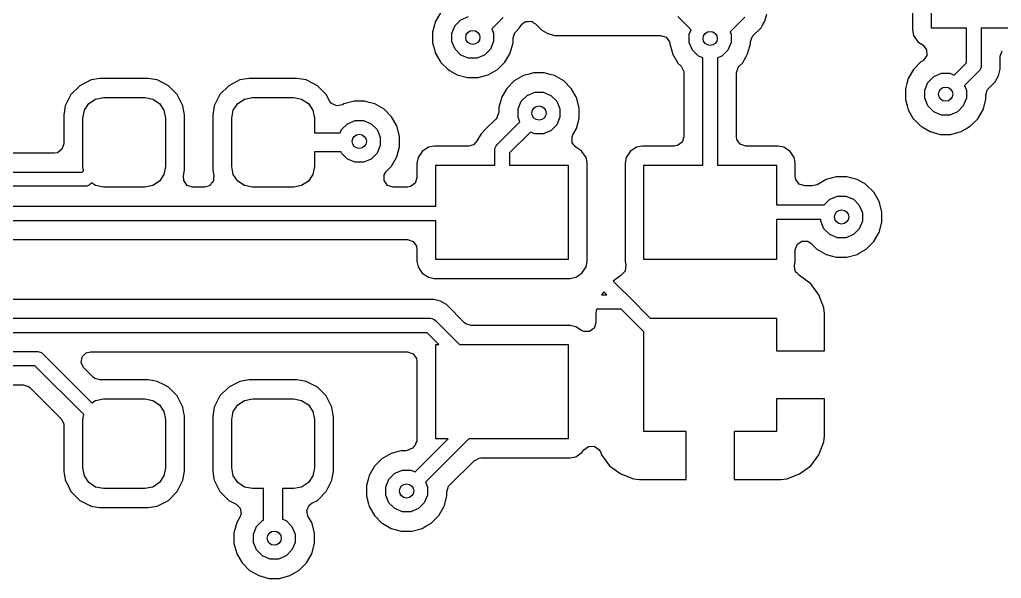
# Model space of a CAD drawing. Extents: x 2.09 to 4.51, y -4.8 to -2.93.
# Drawn here: x 2.5397 to 2.9484, y -4.438 to -4.2052 of the extents above; entities that cross this region are included whole.
import ezdxf

# ---------------------------------------------------------------- set-up
doc = ezdxf.new("R2010")
doc.units = 0
doc.header["$MEASUREMENT"] = 0
doc.layers.add('BLACK', color=7, linetype='CONTINUOUS')

msp = doc.modelspace()

# ---------------------------------------------------------------- linework, layer by layer
at = {"layer": 'BLACK', "linetype": 'CONTINUOUS'}
for p, q in [((2.9114, -4.17639), (2.9114, -4.20944)), ((2.91929, -4.20866), (2.91929, -4.17717)), ((2.71494, -4.20231), (2.71274, -4.20613)), ((2.72098, -4.20768), (2.72343, -4.20523)), ((2.72343, -4.20523), (2.72662, -4.20391)), ((2.74104, -4.20422), (2.73626, -4.209)), ((2.75036, -4.20605), (2.75062, -4.20588)), ((2.75062, -4.20588), (2.75154, -4.20593)), ((2.75154, -4.20593), (2.75245, -4.20583)), ((2.75245, -4.20583), (2.75274, -4.20598)), ((2.81926, -4.2094), (2.8137, -4.20384)), ((2.84166, -4.20408), (2.83545, -4.21029)), ((2.84897, -4.20747), (2.8499, -4.20586)), ((2.8499, -4.20586), (2.85071, -4.20285)), ((2.71243, -4.20729), (2.71159, -4.21039)), ((2.71274, -4.20613), (2.71243, -4.20729)), ((2.71966, -4.21087), (2.72098, -4.20768)), ((2.73626, -4.209), (2.73703, -4.21087)), ((2.74609, -4.21033), (2.74764, -4.20879)), ((2.74764, -4.20879), (2.74842, -4.20743)), ((2.74842, -4.20743), (2.7486, -4.2072)), ((2.7486, -4.2072), (2.74937, -4.2067)), ((2.74937, -4.2067), (2.75006, -4.20608)), ((2.75006, -4.20608), (2.75036, -4.20605)), ((2.75274, -4.20598), (2.75302, -4.206)), ((2.75302, -4.206), (2.75357, -4.20644)), ((2.75357, -4.20644), (2.7544, -4.20689)), ((2.7544, -4.20689), (2.75706, -4.20955)), ((2.75706, -4.20955), (2.75706, -4.20955)), ((2.75706, -4.20955), (2.75805, -4.21012)), ((2.81848, -4.21127), (2.81926, -4.2094)), ((2.84497, -4.21193), (2.84834, -4.20856)), ((2.84834, -4.20856), (2.84897, -4.20747)), ((2.9114, -4.20944), (2.9114, -4.20944)), ((2.9114, -4.20944), (2.91186, -4.21174)), ((2.93396, -4.20866), (2.91929, -4.20866)), ((2.93396, -4.22315), (2.93396, -4.20866)), ((2.95472, -4.20866), (2.94006, -4.20866)), ((2.94006, -4.20866), (2.94006, -4.22441)), ((2.71159, -4.21039), (2.71159, -4.2148)), ((2.71966, -4.21433), (2.71966, -4.21087)), ((2.73703, -4.21087), (2.73703, -4.21433)), ((2.7451, -4.21275), (2.74531, -4.21227)), ((2.74513, -4.21285), (2.7451, -4.21275)), ((2.7451, -4.21294), (2.74513, -4.21285)), ((2.7451, -4.2148), (2.7451, -4.21294)), ((2.74531, -4.21227), (2.74584, -4.21065)), ((2.74584, -4.21065), (2.74596, -4.2105)), ((2.74596, -4.2105), (2.74609, -4.21033)), ((2.75805, -4.21012), (2.75955, -4.21099)), ((2.75955, -4.21099), (2.76234, -4.21173)), ((2.76234, -4.21173), (2.76522, -4.21173)), ((2.76522, -4.21173), (2.80655, -4.21173)), ((2.80655, -4.21173), (2.80884, -4.21248)), ((2.80884, -4.21248), (2.81025, -4.21443)), ((2.81848, -4.21473), (2.81848, -4.21127)), ((2.83545, -4.21029), (2.83586, -4.21127)), ((2.83586, -4.21127), (2.83586, -4.21473)), ((2.84394, -4.21424), (2.84426, -4.21355)), ((2.84426, -4.21355), (2.84467, -4.2123)), ((2.84467, -4.2123), (2.84489, -4.21203)), ((2.84489, -4.21203), (2.84497, -4.21193)), ((2.91186, -4.21174), (2.91186, -4.21174)), ((2.91186, -4.21174), (2.9136, -4.21435)), ((2.71159, -4.2148), (2.71235, -4.21761)), ((2.71235, -4.21761), (2.71274, -4.21906)), ((2.72098, -4.21752), (2.71966, -4.21433)), ((2.72343, -4.21996), (2.72098, -4.21752)), ((2.73571, -4.21752), (2.73327, -4.21996)), ((2.73703, -4.21433), (2.73571, -4.21752)), ((2.74396, -4.21906), (2.7451, -4.2148)), ((2.81025, -4.21443), (2.81041, -4.21512)), ((2.81041, -4.21512), (2.81042, -4.2152)), ((2.81042, -4.2152), (2.81042, -4.2152)), ((2.81042, -4.2152), (2.81042, -4.2152)), ((2.81042, -4.2152), (2.8112, -4.21813)), ((2.8112, -4.21813), (2.81156, -4.21947)), ((2.81981, -4.21792), (2.81848, -4.21473)), ((2.82225, -4.22036), (2.81981, -4.21792)), ((2.83454, -4.21792), (2.83209, -4.22036)), ((2.83586, -4.21473), (2.83454, -4.21792)), ((2.84278, -4.21947), (2.84392, -4.2152)), ((2.84392, -4.21459), (2.84398, -4.21442)), ((2.84392, -4.2152), (2.84392, -4.21459)), ((2.84398, -4.21442), (2.84394, -4.21424)), ((2.9136, -4.21435), (2.9136, -4.21435)), ((2.9136, -4.21435), (2.9136, -4.21435)), ((2.9136, -4.21435), (2.91579, -4.21582)), ((2.91579, -4.21582), (2.91728, -4.21771)), ((2.91728, -4.21771), (2.91738, -4.22012)), ((2.94795, -4.22045), (2.9487, -4.21816)), ((2.71274, -4.21906), (2.7149, -4.22282)), ((2.72662, -4.22129), (2.72343, -4.21996)), ((2.73007, -4.22129), (2.72662, -4.22129)), ((2.73327, -4.21996), (2.73007, -4.22129)), ((2.74175, -4.22288), (2.74373, -4.21947)), ((2.74373, -4.21947), (2.74396, -4.21906)), ((2.74396, -4.21906), (2.74396, -4.21906)), ((2.74396, -4.21906), (2.74396, -4.21906)), ((2.81156, -4.21947), (2.8136, -4.223)), ((2.82412, -4.22114), (2.82225, -4.22036)), ((2.82412, -4.22795), (2.82412, -4.22114)), ((2.83209, -4.22036), (2.83022, -4.22114)), ((2.83022, -4.22114), (2.83022, -4.22795)), ((2.84058, -4.22329), (2.84219, -4.22049)), ((2.84219, -4.22049), (2.84278, -4.21947)), ((2.84278, -4.21947), (2.84278, -4.21947)), ((2.84278, -4.21947), (2.84278, -4.21947)), ((2.91604, -4.22212), (2.91557, -4.22243)), ((2.91738, -4.22012), (2.91604, -4.22212)), ((2.94795, -4.22297), (2.94795, -4.22045)), ((2.7149, -4.22282), (2.71494, -4.22288)), ((2.71494, -4.22288), (2.71806, -4.226)), ((2.71806, -4.226), (2.71867, -4.22635)), ((2.71867, -4.22635), (2.72188, -4.22821)), ((2.73674, -4.2271), (2.73863, -4.226)), ((2.73863, -4.226), (2.74175, -4.22288)), ((2.8136, -4.223), (2.81377, -4.22329)), ((2.81377, -4.22329), (2.81509, -4.2246)), ((2.81509, -4.2246), (2.81618, -4.22675)), ((2.83812, -4.22736), (2.83886, -4.22507)), ((2.83886, -4.22507), (2.83926, -4.2246)), ((2.83926, -4.2246), (2.84058, -4.22329)), ((2.91179, -4.22593), (2.90959, -4.22975)), ((2.91491, -4.22282), (2.91179, -4.22593)), ((2.91557, -4.22243), (2.91491, -4.22282)), ((2.9288, -4.22831), (2.93396, -4.22315)), ((2.93954, -4.2261), (2.93917, -4.22657)), ((2.94, -4.225), (2.93954, -4.2261)), ((2.94006, -4.22441), (2.94, -4.225)), ((2.94721, -4.22863), (2.94795, -4.22585)), ((2.94795, -4.22585), (2.94795, -4.22297)), ((2.5694, -4.23032), (2.56474, -4.23269)), ((2.57327, -4.2297), (2.5694, -4.23032)), ((2.5694, -4.23032), (2.5694, -4.23032)), ((2.59309, -4.2297), (2.57327, -4.2297)), ((2.57327, -4.2297), (2.57327, -4.2297)), ((2.59599, -4.23016), (2.59309, -4.2297)), ((2.59309, -4.2297), (2.59309, -4.2297)), ((2.59695, -4.23032), (2.59599, -4.23016)), ((2.59989, -4.23181), (2.59695, -4.23032)), ((2.59695, -4.23032), (2.59695, -4.23032)), ((2.63141, -4.23032), (2.62675, -4.23269)), ((2.63527, -4.2297), (2.63141, -4.23032)), ((2.63141, -4.23032), (2.63141, -4.23032)), ((2.6551, -4.2297), (2.63527, -4.2297)), ((2.63527, -4.2297), (2.63527, -4.2297)), ((2.65799, -4.23016), (2.6551, -4.2297)), ((2.6551, -4.2297), (2.6551, -4.2297)), ((2.65896, -4.23032), (2.65799, -4.23016)), ((2.66189, -4.23181), (2.65896, -4.23032)), ((2.65896, -4.23032), (2.65896, -4.23032)), ((2.72188, -4.22821), (2.72188, -4.22821)), ((2.72188, -4.22821), (2.72188, -4.22821)), ((2.72188, -4.22821), (2.72188, -4.22821)), ((2.72188, -4.22821), (2.72614, -4.22935)), ((2.72614, -4.22935), (2.72614, -4.22935)), ((2.72614, -4.22935), (2.73055, -4.22935)), ((2.73055, -4.22935), (2.73481, -4.22821)), ((2.73055, -4.22935), (2.73055, -4.22935)), ((2.73481, -4.22821), (2.73674, -4.2271)), ((2.73481, -4.22821), (2.73481, -4.22821)), ((2.73481, -4.22821), (2.73481, -4.22821)), ((2.74944, -4.22848), (2.74562, -4.23069)), ((2.75129, -4.22799), (2.74944, -4.22848)), ((2.7537, -4.22734), (2.75129, -4.22799)), ((2.75811, -4.22734), (2.7537, -4.22734)), ((2.76053, -4.22799), (2.75811, -4.22734)), ((2.76237, -4.22848), (2.76053, -4.22799)), ((2.76619, -4.23069), (2.76237, -4.22848)), ((2.76237, -4.22848), (2.76237, -4.22848)), ((2.81618, -4.22675), (2.81623, -4.22736)), ((2.81623, -4.22736), (2.81623, -4.25396)), ((2.82412, -4.26575), (2.82412, -4.22795)), ((2.83022, -4.22795), (2.83022, -4.26575)), ((2.83812, -4.23402), (2.83812, -4.22736)), ((2.90959, -4.22975), (2.90904, -4.23179)), ((2.91783, -4.2313), (2.92028, -4.22886)), ((2.92028, -4.22886), (2.92347, -4.22753)), ((2.92347, -4.22753), (2.92692, -4.22753)), ((2.92692, -4.22753), (2.9288, -4.22831)), ((2.93917, -4.22657), (2.93311, -4.23262)), ((2.94577, -4.23113), (2.94721, -4.22863)), ((2.56474, -4.23269), (2.56104, -4.23639)), ((2.60161, -4.23269), (2.59989, -4.23181)), ((2.60531, -4.23639), (2.60161, -4.23269)), ((2.62675, -4.23269), (2.62305, -4.23639)), ((2.66362, -4.23269), (2.66189, -4.23181)), ((2.66732, -4.23639), (2.66362, -4.23269)), ((2.7425, -4.23381), (2.7403, -4.23763)), ((2.74562, -4.23069), (2.7425, -4.23381)), ((2.76931, -4.23381), (2.76619, -4.23069)), ((2.76619, -4.23069), (2.76619, -4.23069)), ((2.77152, -4.23763), (2.76931, -4.23381)), ((2.76931, -4.23381), (2.76931, -4.23381)), ((2.83812, -4.25396), (2.83812, -4.23402)), ((2.90904, -4.23179), (2.90844, -4.23402)), ((2.90844, -4.23402), (2.90844, -4.23843)), ((2.91651, -4.23449), (2.91783, -4.2313)), ((2.91651, -4.23795), (2.91651, -4.23449)), ((2.93311, -4.23262), (2.93388, -4.23449)), ((2.93388, -4.23449), (2.93388, -4.23795)), ((2.94195, -4.23656), (2.94269, -4.23427)), ((2.94269, -4.23427), (2.94309, -4.23381)), ((2.94309, -4.23381), (2.94577, -4.23113)), ((2.56104, -4.23639), (2.55867, -4.24105)), ((2.56847, -4.24012), (2.57127, -4.23825)), ((2.57127, -4.23825), (2.57456, -4.2376)), ((2.57456, -4.2376), (2.59179, -4.2376)), ((2.59179, -4.2376), (2.59508, -4.23825)), ((2.59508, -4.23825), (2.59788, -4.24012)), ((2.60768, -4.24105), (2.60531, -4.23639)), ((2.62305, -4.23639), (2.62068, -4.24105)), ((2.63048, -4.24012), (2.63328, -4.23825)), ((2.63328, -4.23825), (2.63657, -4.2376)), ((2.63657, -4.2376), (2.6538, -4.2376)), ((2.6538, -4.2376), (2.65709, -4.23825)), ((2.65709, -4.23825), (2.65989, -4.24012)), ((2.66865, -4.23901), (2.66732, -4.23639)), ((2.7403, -4.23763), (2.73982, -4.2394)), ((2.74854, -4.23917), (2.75098, -4.23673)), ((2.75098, -4.23673), (2.75418, -4.23541)), ((2.75418, -4.23541), (2.75763, -4.23541)), ((2.75763, -4.23541), (2.76083, -4.23673)), ((2.76083, -4.23673), (2.76327, -4.23917)), ((2.77266, -4.24189), (2.77152, -4.23763)), ((2.77152, -4.23763), (2.77152, -4.23763)), ((2.77152, -4.23763), (2.77152, -4.23763)), ((2.90844, -4.23843), (2.90915, -4.24105)), ((2.91783, -4.24114), (2.91651, -4.23795)), ((2.93388, -4.23795), (2.93256, -4.24114)), ((2.94081, -4.24269), (2.94195, -4.23843)), ((2.94195, -4.23843), (2.94195, -4.23656)), ((2.55867, -4.24105), (2.55806, -4.24491)), ((2.55867, -4.24105), (2.55867, -4.24105)), ((2.56661, -4.24291), (2.56847, -4.24012)), ((2.59788, -4.24012), (2.59975, -4.24291)), ((2.60804, -4.24327), (2.60768, -4.24105)), ((2.62068, -4.24105), (2.62007, -4.24491)), ((2.62068, -4.24105), (2.62068, -4.24105)), ((2.62862, -4.24291), (2.63048, -4.24012)), ((2.65989, -4.24012), (2.66175, -4.24291)), ((2.66952, -4.24014), (2.66865, -4.23901)), ((2.67172, -4.24112), (2.66952, -4.24014)), ((2.67408, -4.24062), (2.67172, -4.24112)), ((2.67464, -4.2403), (2.67408, -4.24062)), ((2.6789, -4.23915), (2.67464, -4.2403)), ((2.67464, -4.2403), (2.67464, -4.2403)), ((2.67464, -4.2403), (2.67464, -4.2403)), ((2.68331, -4.23915), (2.6789, -4.23915)), ((2.68525, -4.23967), (2.68331, -4.23915)), ((2.68757, -4.2403), (2.68525, -4.23967)), ((2.69139, -4.2425), (2.68757, -4.2403)), ((2.68757, -4.2403), (2.68757, -4.2403)), ((2.69451, -4.24562), (2.69139, -4.2425)), ((2.69139, -4.2425), (2.69139, -4.2425)), ((2.73921, -4.24168), (2.73915, -4.24189)), ((2.73915, -4.24189), (2.73915, -4.24375)), ((2.73982, -4.2394), (2.73921, -4.24168)), ((2.74722, -4.24237), (2.74854, -4.23917)), ((2.74722, -4.24582), (2.74722, -4.24237)), ((2.76327, -4.23917), (2.76459, -4.24237)), ((2.76459, -4.24237), (2.76459, -4.24582)), ((2.77266, -4.2463), (2.77266, -4.24189)), ((2.90915, -4.24105), (2.90959, -4.24269)), ((2.90959, -4.24269), (2.91175, -4.24644)), ((2.92028, -4.24359), (2.91783, -4.24114)), ((2.93256, -4.24114), (2.93012, -4.24359)), ((2.94015, -4.24382), (2.94081, -4.24269)), ((2.94081, -4.24269), (2.94081, -4.24269)), ((2.94081, -4.24269), (2.94081, -4.24269)), ((2.55806, -4.24491), (2.55806, -4.25691)), ((2.56595, -4.24621), (2.56661, -4.24291)), ((2.56595, -4.26639), (2.56595, -4.24621)), ((2.59975, -4.24291), (2.6004, -4.24621)), ((2.6004, -4.24621), (2.6004, -4.26639)), ((2.60829, -4.24491), (2.60804, -4.24327)), ((2.60829, -4.26769), (2.60829, -4.24491)), ((2.62007, -4.24491), (2.62007, -4.26769)), ((2.62796, -4.24621), (2.62862, -4.24291)), ((2.62796, -4.26639), (2.62796, -4.24621)), ((2.66175, -4.24291), (2.66241, -4.24621)), ((2.66241, -4.24621), (2.66241, -4.25236)), ((2.69671, -4.24944), (2.69451, -4.24562)), ((2.69451, -4.24562), (2.69451, -4.24562)), ((2.73801, -4.24651), (2.73384, -4.25068)), ((2.73841, -4.24604), (2.73801, -4.24651)), ((2.73915, -4.24375), (2.73841, -4.24604)), ((2.74799, -4.24769), (2.74722, -4.24582)), ((2.76459, -4.24582), (2.76327, -4.24902)), ((2.77152, -4.25056), (2.77266, -4.2463)), ((2.91175, -4.24644), (2.91179, -4.24651)), ((2.91179, -4.24651), (2.91491, -4.24963)), ((2.92347, -4.24491), (2.92028, -4.24359)), ((2.92692, -4.24491), (2.92347, -4.24491)), ((2.93012, -4.24359), (2.92692, -4.24491)), ((2.93548, -4.24963), (2.9386, -4.24651)), ((2.9386, -4.24651), (2.94015, -4.24382)), ((2.67374, -4.25098), (2.67618, -4.24854)), ((2.67618, -4.24854), (2.67937, -4.24722)), ((2.67937, -4.24722), (2.68283, -4.24722)), ((2.68283, -4.24722), (2.68602, -4.24854)), ((2.68602, -4.24854), (2.68847, -4.25098)), ((2.69785, -4.2537), (2.69671, -4.24944)), ((2.69671, -4.24944), (2.69671, -4.24944)), ((2.69671, -4.24944), (2.69671, -4.24944)), ((2.73384, -4.25068), (2.7318, -4.25272)), ((2.73384, -4.25068), (2.73384, -4.25068)), ((2.7384, -4.25728), (2.74799, -4.24769)), ((2.76327, -4.24902), (2.76083, -4.25146)), ((2.77002, -4.25315), (2.77152, -4.25056)), ((2.91491, -4.24963), (2.91539, -4.2499)), ((2.91539, -4.2499), (2.91873, -4.25183)), ((2.93166, -4.25183), (2.93365, -4.25068)), ((2.93365, -4.25068), (2.93548, -4.24963)), ((2.66241, -4.25236), (2.67317, -4.25236)), ((2.67317, -4.25236), (2.67374, -4.25098)), ((2.68847, -4.25098), (2.68979, -4.25418)), ((2.68979, -4.25418), (2.68979, -4.25763)), ((2.69785, -4.25811), (2.69785, -4.2537)), ((2.7318, -4.25272), (2.73036, -4.25522)), ((2.7318, -4.25272), (2.7318, -4.25272)), ((2.75231, -4.25201), (2.74361, -4.26071)), ((2.75418, -4.25278), (2.75231, -4.25201)), ((2.75763, -4.25278), (2.75418, -4.25278)), ((2.76083, -4.25146), (2.75763, -4.25278)), ((2.76965, -4.25404), (2.77002, -4.25315)), ((2.76974, -4.25644), (2.76965, -4.25404)), ((2.81623, -4.25396), (2.81548, -4.25625)), ((2.83831, -4.25516), (2.83812, -4.25396)), ((2.91873, -4.25183), (2.91873, -4.25183)), ((2.91873, -4.25183), (2.91873, -4.25183)), ((2.91873, -4.25183), (2.91873, -4.25183)), ((2.91873, -4.25183), (2.92299, -4.25297)), ((2.92299, -4.25297), (2.92299, -4.25297)), ((2.92299, -4.25297), (2.9274, -4.25297)), ((2.9274, -4.25297), (2.93166, -4.25183)), ((2.9274, -4.25297), (2.9274, -4.25297)), ((2.93166, -4.25183), (2.93166, -4.25183)), ((2.93166, -4.25183), (2.93166, -4.25183)), ((2.55806, -4.25691), (2.55731, -4.2592)), ((2.68979, -4.25763), (2.68847, -4.26083)), ((2.69671, -4.26237), (2.69785, -4.25811)), ((2.70992, -4.25831), (2.70731, -4.26006)), ((2.71222, -4.25785), (2.70992, -4.25831)), ((2.70992, -4.25831), (2.70992, -4.25831)), ((2.72666, -4.25785), (2.71222, -4.25785)), ((2.71222, -4.25785), (2.71222, -4.25785)), ((2.71222, -4.25785), (2.71222, -4.25785)), ((2.7287, -4.25728), (2.72666, -4.25785)), ((2.73026, -4.25545), (2.7287, -4.25728)), ((2.73036, -4.25522), (2.73026, -4.25545)), ((2.73751, -4.25944), (2.73757, -4.25885)), ((2.73757, -4.25885), (2.73802, -4.25775)), ((2.73802, -4.25775), (2.7384, -4.25728)), ((2.77123, -4.25834), (2.76974, -4.25644)), ((2.77369, -4.25998), (2.77123, -4.25834)), ((2.79653, -4.25831), (2.79392, -4.26006)), ((2.79884, -4.25785), (2.79653, -4.25831)), ((2.79653, -4.25831), (2.79653, -4.25831)), ((2.81233, -4.25785), (2.79884, -4.25785)), ((2.79884, -4.25785), (2.79884, -4.25785)), ((2.79884, -4.25785), (2.79884, -4.25785)), ((2.81353, -4.25766), (2.81233, -4.25785)), ((2.81548, -4.25625), (2.81353, -4.25766)), ((2.83972, -4.25711), (2.83831, -4.25516)), ((2.84202, -4.25785), (2.83972, -4.25711)), ((2.85551, -4.25785), (2.84202, -4.25785)), ((2.85781, -4.25831), (2.85551, -4.25785)), ((2.85551, -4.25785), (2.85551, -4.25785)), ((2.85551, -4.25785), (2.85551, -4.25785)), ((2.86042, -4.26006), (2.85781, -4.25831)), ((2.85781, -4.25831), (2.85781, -4.25831)), ((2.85781, -4.25831), (2.85781, -4.25831)), ((2.85781, -4.25831), (2.85781, -4.25831)), ((2.55416, -4.26081), (2.46674, -4.26081)), ((2.55537, -4.26062), (2.55416, -4.26081)), ((2.55731, -4.2592), (2.55537, -4.26062)), ((2.67349, -4.26024), (2.66241, -4.26024)), ((2.66241, -4.26024), (2.66241, -4.26639)), ((2.67374, -4.26083), (2.67349, -4.26024)), ((2.67618, -4.26327), (2.67374, -4.26083)), ((2.68847, -4.26083), (2.68602, -4.26327)), ((2.69451, -4.26619), (2.69654, -4.26267)), ((2.69654, -4.26267), (2.69671, -4.26237)), ((2.69671, -4.26237), (2.69671, -4.26237)), ((2.69671, -4.26237), (2.69671, -4.26237)), ((2.70556, -4.26267), (2.70511, -4.26497)), ((2.70731, -4.26006), (2.70556, -4.26267)), ((2.70556, -4.26267), (2.70556, -4.26267)), ((2.70731, -4.26006), (2.70731, -4.26006)), ((2.73751, -4.26575), (2.73751, -4.25944)), ((2.74361, -4.26071), (2.74361, -4.26575)), ((2.77381, -4.26006), (2.77369, -4.25998)), ((2.77555, -4.26267), (2.77381, -4.26006)), ((2.7758, -4.26392), (2.77555, -4.26267)), ((2.79218, -4.26267), (2.79172, -4.26497)), ((2.79392, -4.26006), (2.79218, -4.26267)), ((2.79218, -4.26267), (2.79218, -4.26267)), ((2.79392, -4.26006), (2.79392, -4.26006)), ((2.86217, -4.26267), (2.86042, -4.26006)), ((2.86042, -4.26006), (2.86042, -4.26006)), ((2.86242, -4.26392), (2.86217, -4.26267)), ((2.56629, -4.26811), (2.56595, -4.26639)), ((2.6004, -4.26639), (2.59975, -4.26968)), ((2.62862, -4.26968), (2.62796, -4.26639)), ((2.66241, -4.26639), (2.66175, -4.26968)), ((2.67937, -4.26459), (2.67618, -4.26327)), ((2.68283, -4.26459), (2.67937, -4.26459)), ((2.68602, -4.26327), (2.68283, -4.26459)), ((2.69239, -4.26831), (2.69451, -4.26619)), ((2.70511, -4.26497), (2.70511, -4.26497)), ((2.70511, -4.26497), (2.70511, -4.27106)), ((2.713, -4.28286), (2.713, -4.26575)), ((2.713, -4.26575), (2.73751, -4.26575)), ((2.74361, -4.26575), (2.76812, -4.26575)), ((2.76812, -4.26575), (2.76812, -4.30512)), ((2.77599, -4.26485), (2.7758, -4.26392)), ((2.77601, -4.26497), (2.77599, -4.26485)), ((2.77601, -4.3059), (2.77601, -4.26497)), ((2.79172, -4.26497), (2.79172, -4.26497)), ((2.79172, -4.26497), (2.79172, -4.26497)), ((2.79172, -4.26497), (2.79172, -4.3059)), ((2.79961, -4.30512), (2.79961, -4.26575)), ((2.79961, -4.26575), (2.82412, -4.26575)), ((2.83022, -4.26575), (2.85473, -4.26575)), ((2.85473, -4.26575), (2.85473, -4.28238)), ((2.86263, -4.26497), (2.86242, -4.26392)), ((2.86263, -4.27059), (2.86263, -4.26497)), ((2.86263, -4.26497), (2.86263, -4.26497)), ((2.46185, -4.2687), (2.56571, -4.2687)), ((2.56571, -4.2687), (2.56629, -4.26811)), ((2.59975, -4.26968), (2.59788, -4.27248)), ((2.60786, -4.27045), (2.60829, -4.26769)), ((2.608, -4.27227), (2.60786, -4.27045)), ((2.62007, -4.26769), (2.6205, -4.27045)), ((2.6205, -4.27045), (2.62036, -4.27136)), ((2.63048, -4.27248), (2.62862, -4.26968)), ((2.66175, -4.26968), (2.65989, -4.27248)), ((2.69144, -4.26986), (2.69239, -4.26831)), ((2.69144, -4.27227), (2.69144, -4.26986)), ((2.70511, -4.27106), (2.70436, -4.27335)), ((2.86282, -4.2718), (2.86263, -4.27059)), ((2.87762, -4.2712), (2.87542, -4.27179)), ((2.87968, -4.27065), (2.87762, -4.2712)), ((2.8841, -4.27065), (2.87968, -4.27065)), ((2.88616, -4.2712), (2.8841, -4.27065)), ((2.88836, -4.27179), (2.88616, -4.2712)), ((2.56693, -4.27461), (2.46063, -4.27461)), ((2.56751, -4.27455), (2.56693, -4.27461)), ((2.56857, -4.27411), (2.56751, -4.27455)), ((2.56902, -4.27374), (2.56857, -4.27411)), ((2.56956, -4.2732), (2.56902, -4.27374)), ((2.57127, -4.27434), (2.56956, -4.2732)), ((2.57456, -4.275), (2.57127, -4.27434)), ((2.59179, -4.275), (2.57456, -4.275)), ((2.59508, -4.27434), (2.59179, -4.275)), ((2.59788, -4.27248), (2.59508, -4.27434)), ((2.60941, -4.27422), (2.608, -4.27227)), ((2.61171, -4.27496), (2.60941, -4.27422)), ((2.61665, -4.27496), (2.61171, -4.27496)), ((2.61842, -4.27454), (2.61665, -4.27496)), ((2.61865, -4.27431), (2.61842, -4.27454)), ((2.61895, -4.27422), (2.61865, -4.27431)), ((2.61948, -4.27348), (2.61895, -4.27422)), ((2.62013, -4.27283), (2.61948, -4.27348)), ((2.62018, -4.27252), (2.62013, -4.27283)), ((2.62036, -4.27227), (2.62018, -4.27252)), ((2.62036, -4.27136), (2.62036, -4.27227)), ((2.63328, -4.27434), (2.63048, -4.27248)), ((2.63657, -4.275), (2.63328, -4.27434)), ((2.6538, -4.275), (2.63657, -4.275)), ((2.65709, -4.27434), (2.6538, -4.275)), ((2.65989, -4.27248), (2.65709, -4.27434)), ((2.69286, -4.27422), (2.69144, -4.27227)), ((2.69515, -4.27496), (2.69286, -4.27422)), ((2.70121, -4.27496), (2.69515, -4.27496)), ((2.70241, -4.27477), (2.70121, -4.27496)), ((2.70436, -4.27335), (2.70241, -4.27477)), ((2.86423, -4.27374), (2.86282, -4.2718)), ((2.86652, -4.27449), (2.86423, -4.27374)), ((2.86971, -4.27449), (2.86652, -4.27449)), ((2.87166, -4.27397), (2.86971, -4.27449)), ((2.87542, -4.27179), (2.87166, -4.27397)), ((2.89206, -4.27393), (2.88836, -4.27179)), ((2.88836, -4.27179), (2.88836, -4.27179)), ((2.89218, -4.274), (2.89206, -4.27393)), ((2.89529, -4.27712), (2.89218, -4.274)), ((2.87697, -4.28004), (2.88016, -4.27871)), ((2.88016, -4.27871), (2.88362, -4.27871)), ((2.88362, -4.27871), (2.88681, -4.28004)), ((2.8975, -4.28094), (2.89529, -4.27712)), ((2.89529, -4.27712), (2.89529, -4.27712)), ((2.45646, -4.28286), (2.713, -4.28286)), ((2.85473, -4.28238), (2.87462, -4.28238)), ((2.87462, -4.28238), (2.87697, -4.28004)), ((2.88681, -4.28004), (2.88926, -4.28248)), ((2.88926, -4.28248), (2.89058, -4.28567)), ((2.89864, -4.2852), (2.8975, -4.28094)), ((2.8975, -4.28094), (2.8975, -4.28094)), ((2.8975, -4.28094), (2.8975, -4.28094)), ((2.89058, -4.28567), (2.89058, -4.28913)), ((2.89864, -4.28961), (2.89864, -4.2852)), ((2.713, -4.28896), (2.4552, -4.28896)), ((2.713, -4.30512), (2.713, -4.28896)), ((2.8732, -4.28848), (2.85473, -4.28848)), ((2.85473, -4.28848), (2.85473, -4.30512)), ((2.8732, -4.28913), (2.8732, -4.28848)), ((2.87452, -4.29232), (2.8732, -4.28913)), ((2.89058, -4.28913), (2.88926, -4.29232)), ((2.8975, -4.29387), (2.89864, -4.28961)), ((2.87697, -4.29477), (2.87452, -4.29232)), ((2.88016, -4.29609), (2.87697, -4.29477)), ((2.88681, -4.29477), (2.88362, -4.29609)), ((2.88926, -4.29232), (2.88681, -4.29477)), ((2.89529, -4.29769), (2.89684, -4.295)), ((2.89684, -4.295), (2.8975, -4.29387)), ((2.8975, -4.29387), (2.8975, -4.29387)), ((2.8975, -4.29387), (2.8975, -4.29387)), ((2.46347, -4.29685), (2.70121, -4.29685)), ((2.70121, -4.29685), (2.7035, -4.2976)), ((2.7035, -4.2976), (2.70491, -4.29954)), ((2.70491, -4.29954), (2.70511, -4.30075)), ((2.86303, -4.29999), (2.86337, -4.29895)), ((2.86337, -4.29895), (2.86346, -4.29888)), ((2.86346, -4.29888), (2.8635, -4.29877)), ((2.8635, -4.29877), (2.86443, -4.29818)), ((2.86443, -4.29818), (2.86532, -4.29753)), ((2.86532, -4.29753), (2.86543, -4.29753)), ((2.86543, -4.29753), (2.86553, -4.29747)), ((2.86553, -4.29747), (2.86663, -4.29753)), ((2.86663, -4.29753), (2.86773, -4.29753)), ((2.86773, -4.29753), (2.86784, -4.2976)), ((2.86784, -4.2976), (2.86793, -4.2976)), ((2.86793, -4.2976), (2.8682, -4.29782)), ((2.8682, -4.29782), (2.86928, -4.29848)), ((2.86928, -4.29848), (2.8716, -4.30081)), ((2.88362, -4.29609), (2.88016, -4.29609)), ((2.89218, -4.30081), (2.89529, -4.29769)), ((2.70511, -4.30075), (2.70511, -4.3059)), ((2.86263, -4.30102), (2.86303, -4.29999)), ((2.86263, -4.30113), (2.86263, -4.30102)), ((2.86263, -4.3059), (2.86263, -4.30113)), ((2.8716, -4.30081), (2.87256, -4.30136)), ((2.87256, -4.30136), (2.87542, -4.30301)), ((2.87542, -4.30301), (2.87542, -4.30301)), ((2.87542, -4.30301), (2.87542, -4.30301)), ((2.87542, -4.30301), (2.87542, -4.30301)), ((2.87542, -4.30301), (2.87968, -4.30415)), ((2.8841, -4.30415), (2.88836, -4.30301)), ((2.88836, -4.30301), (2.88966, -4.30226)), ((2.88836, -4.30301), (2.88836, -4.30301)), ((2.88836, -4.30301), (2.88836, -4.30301)), ((2.88966, -4.30226), (2.89218, -4.30081)), ((2.70511, -4.3059), (2.70511, -4.3059)), ((2.70511, -4.3059), (2.70556, -4.3082)), ((2.76812, -4.30512), (2.713, -4.30512)), ((2.77555, -4.3082), (2.77601, -4.3059)), ((2.79172, -4.3059), (2.79201, -4.30737)), ((2.79204, -4.30753), (2.79176, -4.30992)), ((2.79201, -4.30737), (2.79204, -4.30753)), ((2.85473, -4.30512), (2.79961, -4.30512)), ((2.86223, -4.30807), (2.86225, -4.30779)), ((2.8626, -4.30996), (2.86223, -4.30807)), ((2.86225, -4.30779), (2.86263, -4.3059)), ((2.87968, -4.30415), (2.87968, -4.30415)), ((2.87968, -4.30415), (2.8841, -4.30415)), ((2.8841, -4.30415), (2.8841, -4.30415)), ((2.70556, -4.3082), (2.70556, -4.3082)), ((2.70556, -4.3082), (2.70703, -4.31039)), ((2.70703, -4.31039), (2.70731, -4.31081)), ((2.70731, -4.31081), (2.70992, -4.31255)), ((2.7712, -4.31255), (2.77381, -4.31081)), ((2.77381, -4.31081), (2.77555, -4.3082)), ((2.78993, -4.31179), (2.78681, -4.31413)), ((2.79009, -4.31171), (2.78993, -4.31179)), ((2.79013, -4.31169), (2.79009, -4.31171)), ((2.79176, -4.30992), (2.79013, -4.31169)), ((2.8628, -4.31017), (2.8626, -4.30996)), ((2.86285, -4.31039), (2.8628, -4.31017)), ((2.86359, -4.311), (2.86285, -4.31039)), ((2.86426, -4.31171), (2.86359, -4.311)), ((2.86442, -4.31179), (2.86426, -4.31171)), ((2.86902, -4.31524), (2.86442, -4.31179)), ((2.70992, -4.31255), (2.71167, -4.3129)), ((2.71167, -4.3129), (2.71222, -4.31301)), ((2.71222, -4.31301), (2.71222, -4.31301)), ((2.71222, -4.31301), (2.71222, -4.31301)), ((2.71222, -4.31301), (2.71222, -4.31301)), ((2.71222, -4.31301), (2.76889, -4.31301)), ((2.76889, -4.31301), (2.7712, -4.31255)), ((2.76889, -4.31301), (2.76889, -4.31301)), ((2.78681, -4.31413), (2.78949, -4.31681)), ((2.87247, -4.31984), (2.86902, -4.31524)), ((2.86902, -4.31524), (2.86902, -4.31524)), ((2.78188, -4.31984), (2.78187, -4.31988)), ((2.78187, -4.31988), (2.78421, -4.31988)), ((2.78286, -4.31853), (2.78188, -4.31984)), ((2.78421, -4.31988), (2.78286, -4.31853)), ((2.78949, -4.31681), (2.79343, -4.32075)), ((2.87448, -4.32523), (2.87247, -4.31984)), ((2.71207, -4.32173), (2.48056, -4.32173)), ((2.71485, -4.32248), (2.71207, -4.32173)), ((2.71207, -4.32173), (2.71207, -4.32173)), ((2.71735, -4.32392), (2.71485, -4.32248)), ((2.71485, -4.32248), (2.71485, -4.32248)), ((2.71485, -4.32248), (2.71485, -4.32248)), ((2.72495, -4.33152), (2.71735, -4.32392)), ((2.71735, -4.32392), (2.71735, -4.32392)), ((2.79343, -4.32075), (2.80221, -4.32953)), ((2.77981, -4.32579), (2.77961, -4.32761)), ((2.77961, -4.32761), (2.77961, -4.33145)), ((2.79012, -4.32579), (2.77981, -4.32579)), ((2.79961, -4.33529), (2.79012, -4.32579)), ((2.87473, -4.32761), (2.87448, -4.32523)), ((2.87448, -4.32523), (2.87448, -4.32523)), ((2.87473, -4.34315), (2.87473, -4.32761)), ((2.47523, -4.32963), (2.71063, -4.32963)), ((2.71063, -4.32963), (2.71123, -4.32968)), ((2.71123, -4.32968), (2.71233, -4.33014)), ((2.71233, -4.33014), (2.71279, -4.33052)), ((2.71279, -4.33052), (2.72282, -4.34055)), ((2.72541, -4.33191), (2.72495, -4.33152)), ((2.7277, -4.33266), (2.72541, -4.33191)), ((2.77961, -4.33145), (2.77887, -4.33374)), ((2.80221, -4.32953), (2.85473, -4.32953)), ((2.85473, -4.32953), (2.85473, -4.34315)), ((2.70937, -4.33573), (2.42264, -4.33573)), ((2.71419, -4.34055), (2.70937, -4.33573)), ((2.76889, -4.33266), (2.7277, -4.33266)), ((2.7689, -4.33266), (2.76889, -4.33266)), ((2.76889, -4.33266), (2.76889, -4.33266)), ((2.7712, -4.33312), (2.7689, -4.33266)), ((2.77355, -4.33469), (2.7712, -4.33312)), ((2.7712, -4.33312), (2.7712, -4.33312)), ((2.7712, -4.33312), (2.7712, -4.33312)), ((2.7712, -4.33312), (2.7712, -4.33312)), ((2.77451, -4.33515), (2.77355, -4.33469)), ((2.77692, -4.33515), (2.77451, -4.33515)), ((2.77887, -4.33374), (2.77692, -4.33515)), ((2.79961, -4.37677), (2.79961, -4.33529)), ((2.713, -4.37992), (2.713, -4.34055)), ((2.713, -4.34055), (2.71419, -4.34055)), ((2.72282, -4.34055), (2.76812, -4.34055)), ((2.76812, -4.34055), (2.76812, -4.37992)), ((2.45276, -4.3435), (2.54724, -4.3435)), ((2.54724, -4.3435), (2.54782, -4.34356)), ((2.54782, -4.34356), (2.54821, -4.34372)), ((2.54821, -4.34372), (2.54888, -4.344)), ((2.54888, -4.344), (2.54933, -4.34437)), ((2.54933, -4.34437), (2.56979, -4.36483)), ((2.56569, -4.34575), (2.56739, -4.34405)), ((2.56739, -4.34405), (2.56916, -4.34362)), ((2.56916, -4.34362), (2.70121, -4.34362)), ((2.70121, -4.34362), (2.7035, -4.34437)), ((2.7035, -4.34437), (2.70491, -4.34632)), ((2.85473, -4.34315), (2.87473, -4.34315)), ((2.87473, -4.34315), (2.87473, -4.34315)), ((2.56531, -4.34813), (2.56569, -4.34575)), ((2.5664, -4.35028), (2.56531, -4.34813)), ((2.70491, -4.34632), (2.70511, -4.34752)), ((2.70511, -4.34752), (2.70511, -4.38016)), ((2.54602, -4.34941), (2.45398, -4.34941)), ((2.56636, -4.36975), (2.54602, -4.34941)), ((2.57029, -4.35416), (2.5664, -4.35028)), ((2.571, -4.35473), (2.57029, -4.35416)), ((2.57311, -4.35523), (2.571, -4.35473)), ((2.57311, -4.3553), (2.57311, -4.35523)), ((2.57327, -4.3553), (2.57311, -4.3553)), ((2.59309, -4.3553), (2.57327, -4.3553)), ((2.59565, -4.3557), (2.59309, -4.3553)), ((2.59309, -4.3553), (2.59309, -4.3553)), ((2.59695, -4.35591), (2.59565, -4.3557)), ((2.59979, -4.35735), (2.59695, -4.35591)), ((2.59695, -4.35591), (2.59695, -4.35591)), ((2.63141, -4.35591), (2.62675, -4.35828)), ((2.63527, -4.3553), (2.63141, -4.35591)), ((2.63141, -4.35591), (2.63141, -4.35591)), ((2.6551, -4.3553), (2.63527, -4.3553)), ((2.63527, -4.3553), (2.63527, -4.3553)), ((2.65765, -4.3557), (2.6551, -4.3553)), ((2.6551, -4.3553), (2.6551, -4.3553)), ((2.65896, -4.35591), (2.65765, -4.3557)), ((2.66179, -4.35735), (2.65896, -4.35591)), ((2.65896, -4.35591), (2.65896, -4.35591)), ((2.45886, -4.3573), (2.54114, -4.3573)), ((2.54114, -4.3573), (2.54343, -4.35805)), ((2.54343, -4.35805), (2.54389, -4.35844)), ((2.54389, -4.35844), (2.55692, -4.37147)), ((2.60161, -4.35828), (2.59979, -4.35735)), ((2.60531, -4.36198), (2.60161, -4.35828)), ((2.62675, -4.35828), (2.62305, -4.36198)), ((2.66362, -4.35828), (2.66179, -4.35735)), ((2.66732, -4.36198), (2.66362, -4.35828)), ((2.56979, -4.36483), (2.57127, -4.36384)), ((2.57127, -4.36384), (2.57456, -4.36319)), ((2.57456, -4.36319), (2.59179, -4.36319)), ((2.59179, -4.36319), (2.59508, -4.36384)), ((2.59508, -4.36384), (2.59788, -4.36571)), ((2.60768, -4.36664), (2.60531, -4.36198)), ((2.62305, -4.36198), (2.62068, -4.36664)), ((2.63048, -4.36571), (2.63328, -4.36384)), ((2.63328, -4.36384), (2.63657, -4.36319)), ((2.63657, -4.36319), (2.6538, -4.36319)), ((2.6538, -4.36319), (2.65709, -4.36384)), ((2.65709, -4.36384), (2.65989, -4.36571)), ((2.66969, -4.36664), (2.66732, -4.36198)), ((2.87473, -4.36315), (2.85473, -4.36315)), ((2.85473, -4.36315), (2.85473, -4.37677)), ((2.87473, -4.37868), (2.87473, -4.36315)), ((2.87473, -4.36315), (2.87473, -4.36315)), ((2.59788, -4.36571), (2.59975, -4.36851)), ((2.59975, -4.36851), (2.6004, -4.3718)), ((2.60809, -4.36919), (2.60768, -4.36664)), ((2.60826, -4.3703), (2.60809, -4.36919)), ((2.62068, -4.36664), (2.62007, -4.3705)), ((2.62068, -4.36664), (2.62068, -4.36664)), ((2.62796, -4.3718), (2.62862, -4.36851)), ((2.62862, -4.36851), (2.63048, -4.36571)), ((2.65989, -4.36571), (2.66175, -4.36851)), ((2.66175, -4.36851), (2.66241, -4.3718)), ((2.67009, -4.36919), (2.66969, -4.36664)), ((2.67027, -4.3703), (2.67009, -4.36919)), ((2.55692, -4.37147), (2.55801, -4.37361)), ((2.56595, -4.3718), (2.56636, -4.36975)), ((2.56595, -4.39198), (2.56595, -4.3718)), ((2.6004, -4.3718), (2.6004, -4.39198)), ((2.60829, -4.3705), (2.60826, -4.3703)), ((2.60829, -4.39328), (2.60829, -4.3705)), ((2.60829, -4.3705), (2.60829, -4.3705)), ((2.62007, -4.3705), (2.62007, -4.39328)), ((2.62796, -4.39198), (2.62796, -4.3718)), ((2.66241, -4.3718), (2.66241, -4.39198)), ((2.6703, -4.3705), (2.67027, -4.3703)), ((2.6703, -4.39328), (2.6703, -4.3705)), ((2.55801, -4.37361), (2.55806, -4.37422)), ((2.55806, -4.37422), (2.55806, -4.39328)), ((2.81717, -4.37677), (2.79961, -4.37677)), ((2.81717, -4.39677), (2.81717, -4.37677)), ((2.85473, -4.37677), (2.83717, -4.37677)), ((2.83717, -4.37677), (2.83717, -4.39677)), ((2.70464, -4.38159), (2.70436, -4.38245)), ((2.70439, -4.39366), (2.71813, -4.37992)), ((2.70506, -4.38077), (2.70464, -4.38159)), ((2.70511, -4.38016), (2.70501, -4.38046)), ((2.70501, -4.38046), (2.70506, -4.38077)), ((2.72676, -4.37992), (2.7087, -4.39798)), ((2.71813, -4.37992), (2.713, -4.37992)), ((2.76812, -4.37992), (2.72676, -4.37992)), ((2.87247, -4.38646), (2.87448, -4.38107)), ((2.87448, -4.38107), (2.87473, -4.37868)), ((2.87448, -4.38107), (2.87448, -4.38107)), ((2.69681, -4.3853), (2.69432, -4.38596)), ((2.69858, -4.38482), (2.69681, -4.3853)), ((2.70045, -4.38482), (2.69858, -4.38482)), ((2.70106, -4.38477), (2.70045, -4.38482)), ((2.7032, -4.38368), (2.70106, -4.38477)), ((2.70396, -4.38292), (2.7032, -4.38368)), ((2.70436, -4.38245), (2.70396, -4.38292)), ((2.7712, -4.38736), (2.77381, -4.38561)), ((2.77381, -4.38561), (2.77456, -4.38449)), ((2.77456, -4.38449), (2.77645, -4.383)), ((2.77645, -4.383), (2.77885, -4.38291)), ((2.77885, -4.38291), (2.78086, -4.38425)), ((2.78086, -4.38425), (2.78145, -4.3853)), ((2.78145, -4.3853), (2.78188, -4.38646)), ((2.6905, -4.38817), (2.68738, -4.39129)), ((2.69432, -4.38596), (2.6905, -4.38817)), ((2.71868, -4.39916), (2.72888, -4.38896)), ((2.72888, -4.38896), (2.73103, -4.38786)), ((2.73103, -4.38786), (2.73164, -4.38781)), ((2.73164, -4.38781), (2.76889, -4.38781)), ((2.76889, -4.38781), (2.7712, -4.38736)), ((2.76889, -4.38781), (2.76889, -4.38781)), ((2.78188, -4.38646), (2.78533, -4.39106)), ((2.86902, -4.39106), (2.87247, -4.38646)), ((2.55806, -4.39328), (2.55825, -4.39447)), ((2.56661, -4.39527), (2.56595, -4.39198)), ((2.6004, -4.39198), (2.59975, -4.39527)), ((2.60768, -4.39714), (2.60829, -4.39328)), ((2.62007, -4.39328), (2.62025, -4.39447)), ((2.62862, -4.39527), (2.62796, -4.39198)), ((2.66241, -4.39198), (2.66175, -4.39527)), ((2.66969, -4.39714), (2.6703, -4.39328)), ((2.68738, -4.39129), (2.68518, -4.39511)), ((2.69587, -4.39421), (2.69906, -4.39289)), ((2.69906, -4.39289), (2.70252, -4.39289)), ((2.70252, -4.39289), (2.70439, -4.39366)), ((2.78533, -4.39106), (2.78533, -4.39106)), ((2.78533, -4.39106), (2.78993, -4.39451)), ((2.86442, -4.39451), (2.86902, -4.39106)), ((2.86902, -4.39106), (2.86902, -4.39106)), ((2.55825, -4.39447), (2.55857, -4.39652)), ((2.55857, -4.39652), (2.55867, -4.39714)), ((2.55867, -4.39714), (2.55867, -4.39714)), ((2.55867, -4.39714), (2.55981, -4.39937)), ((2.56847, -4.39807), (2.56661, -4.39527)), ((2.59975, -4.39527), (2.59788, -4.39807)), ((2.60531, -4.4018), (2.60768, -4.39714)), ((2.62025, -4.39447), (2.62058, -4.39652)), ((2.62058, -4.39652), (2.62068, -4.39714)), ((2.62068, -4.39714), (2.62068, -4.39714)), ((2.62068, -4.39714), (2.62181, -4.39937)), ((2.63048, -4.39807), (2.62862, -4.39527)), ((2.66175, -4.39527), (2.65989, -4.39807)), ((2.66732, -4.4018), (2.66969, -4.39714)), ((2.68473, -4.39677), (2.68404, -4.39937)), ((2.68518, -4.39511), (2.68473, -4.39677)), ((2.6921, -4.39985), (2.69342, -4.39665)), ((2.69342, -4.39665), (2.69587, -4.39421)), ((2.7087, -4.39798), (2.70948, -4.39985)), ((2.78993, -4.39451), (2.79532, -4.39652)), ((2.79532, -4.39652), (2.79532, -4.39652)), ((2.79532, -4.39652), (2.7977, -4.39677)), ((2.7977, -4.39677), (2.81717, -4.39677)), ((2.81717, -4.39677), (2.81717, -4.39677)), ((2.83717, -4.39677), (2.83717, -4.39677)), ((2.83717, -4.39677), (2.85664, -4.39677)), ((2.85664, -4.39677), (2.85903, -4.39652)), ((2.85903, -4.39652), (2.86442, -4.39451)), ((2.85903, -4.39652), (2.85903, -4.39652)), ((2.55981, -4.39937), (2.56104, -4.4018)), ((2.56104, -4.4018), (2.56474, -4.4055)), ((2.57127, -4.39994), (2.56847, -4.39807)), ((2.57456, -4.40059), (2.57127, -4.39994)), ((2.59179, -4.40059), (2.57456, -4.40059)), ((2.59508, -4.39994), (2.59179, -4.40059)), ((2.59788, -4.39807), (2.59508, -4.39994)), ((2.60161, -4.4055), (2.60531, -4.4018)), ((2.62181, -4.39937), (2.62305, -4.4018)), ((2.62305, -4.4018), (2.62675, -4.4055)), ((2.63328, -4.39994), (2.63048, -4.39807)), ((2.63657, -4.40059), (2.63328, -4.39994)), ((2.64125, -4.40059), (2.63657, -4.40059)), ((2.64125, -4.41369), (2.64125, -4.40059)), ((2.6538, -4.40059), (2.64912, -4.40059)), ((2.64912, -4.40059), (2.64912, -4.41329)), ((2.65709, -4.39994), (2.6538, -4.40059)), ((2.65989, -4.39807), (2.65709, -4.39994)), ((2.66362, -4.4055), (2.66732, -4.4018)), ((2.68404, -4.39937), (2.68404, -4.40378)), ((2.6921, -4.4033), (2.6921, -4.39985)), ((2.70948, -4.39985), (2.70948, -4.4033)), ((2.71754, -4.40192), (2.71828, -4.39962)), ((2.71754, -4.40378), (2.71754, -4.40192)), ((2.71828, -4.39962), (2.71868, -4.39916)), ((2.56474, -4.4055), (2.5694, -4.40787)), ((2.59695, -4.40787), (2.60161, -4.4055)), ((2.62675, -4.4055), (2.62904, -4.40667)), ((2.66132, -4.40667), (2.66362, -4.4055)), ((2.68404, -4.40378), (2.68487, -4.4069)), ((2.69342, -4.4065), (2.6921, -4.4033)), ((2.70948, -4.4033), (2.70815, -4.4065)), ((2.7164, -4.40804), (2.71754, -4.40378)), ((2.5694, -4.40787), (2.57202, -4.40829)), ((2.57202, -4.40829), (2.57327, -4.40848)), ((2.57327, -4.40848), (2.57327, -4.40848)), ((2.57327, -4.40848), (2.59309, -4.40848)), ((2.59309, -4.40848), (2.59421, -4.40831)), ((2.59421, -4.40831), (2.59695, -4.40787)), ((2.62904, -4.40667), (2.62979, -4.40705)), ((2.62979, -4.40705), (2.6315, -4.40875)), ((2.6315, -4.40875), (2.63187, -4.41113)), ((2.65922, -4.40973), (2.6602, -4.40753)), ((2.65972, -4.41209), (2.65922, -4.40973)), ((2.6602, -4.40753), (2.66132, -4.40667)), ((2.68487, -4.4069), (2.68518, -4.40804)), ((2.68518, -4.40804), (2.68738, -4.41186)), ((2.69587, -4.40894), (2.69342, -4.4065)), ((2.69906, -4.41026), (2.69587, -4.40894)), ((2.70252, -4.41026), (2.69906, -4.41026)), ((2.70571, -4.40894), (2.70252, -4.41026)), ((2.70815, -4.4065), (2.70571, -4.40894)), ((2.71419, -4.41186), (2.71634, -4.40815)), ((2.71634, -4.40815), (2.7164, -4.40804)), ((2.7164, -4.40804), (2.7164, -4.40804)), ((2.7164, -4.40804), (2.7164, -4.40804)), ((2.6314, -4.41247), (2.63006, -4.41479)), ((2.63187, -4.41113), (2.6314, -4.41247)), ((2.6383, -4.41634), (2.64075, -4.41389)), ((2.64075, -4.41389), (2.64125, -4.41369)), ((2.64912, -4.41329), (2.65059, -4.41389)), ((2.65059, -4.41389), (2.65303, -4.41634)), ((2.66128, -4.41479), (2.65972, -4.41209)), ((2.68738, -4.41186), (2.68738, -4.41186)), ((2.68738, -4.41186), (2.6905, -4.41498)), ((2.71107, -4.41498), (2.71419, -4.41186)), ((2.6293, -4.41763), (2.62892, -4.41905)), ((2.63006, -4.41479), (2.6293, -4.41763)), ((2.63698, -4.41953), (2.6383, -4.41634)), ((2.65303, -4.41634), (2.65436, -4.41953)), ((2.66242, -4.41905), (2.66128, -4.41479)), ((2.66128, -4.41479), (2.66128, -4.41479)), ((2.66128, -4.41479), (2.66128, -4.41479)), ((2.6905, -4.41498), (2.69087, -4.41519)), ((2.69087, -4.41519), (2.69432, -4.41719)), ((2.69432, -4.41719), (2.69432, -4.41719)), ((2.69432, -4.41719), (2.69432, -4.41719)), ((2.69432, -4.41719), (2.69432, -4.41719)), ((2.69432, -4.41719), (2.69858, -4.41833)), ((2.69858, -4.41833), (2.69858, -4.41833)), ((2.69858, -4.41833), (2.70299, -4.41833)), ((2.70299, -4.41833), (2.70725, -4.41719)), ((2.70299, -4.41833), (2.70299, -4.41833)), ((2.70725, -4.41719), (2.70875, -4.41632)), ((2.70725, -4.41719), (2.70725, -4.41719)), ((2.70725, -4.41719), (2.70725, -4.41719)), ((2.70875, -4.41632), (2.71107, -4.41498)), ((2.62892, -4.41905), (2.62892, -4.42347)), ((2.63698, -4.42299), (2.63698, -4.41953)), ((2.65436, -4.41953), (2.65436, -4.42299)), ((2.66242, -4.42347), (2.66242, -4.41905)), ((2.62892, -4.42347), (2.62976, -4.42662)), ((2.62976, -4.42662), (2.63006, -4.42773)), ((2.6383, -4.42618), (2.63698, -4.42299)), ((2.64075, -4.42863), (2.6383, -4.42618)), ((2.65303, -4.42618), (2.65059, -4.42863)), ((2.65436, -4.42299), (2.65303, -4.42618)), ((2.66128, -4.42773), (2.66242, -4.42347)), ((2.63006, -4.42773), (2.63226, -4.43155)), ((2.64394, -4.42995), (2.64075, -4.42863)), ((2.6474, -4.42995), (2.64394, -4.42995)), ((2.65059, -4.42863), (2.6474, -4.42995)), ((2.65907, -4.43155), (2.66128, -4.42773)), ((2.63226, -4.43155), (2.63226, -4.43155)), ((2.63226, -4.43155), (2.63538, -4.43466)), ((2.63538, -4.43466), (2.63644, -4.43528)), ((2.65434, -4.4356), (2.65596, -4.43466)), ((2.65596, -4.43466), (2.65907, -4.43155)), ((2.63644, -4.43528), (2.6392, -4.43687)), ((2.6392, -4.43687), (2.6392, -4.43687)), ((2.6392, -4.43687), (2.6392, -4.43687)), ((2.6392, -4.43687), (2.6392, -4.43687)), ((2.6392, -4.43687), (2.64346, -4.43801)), ((2.64346, -4.43801), (2.64346, -4.43801)), ((2.64346, -4.43801), (2.64787, -4.43801)), ((2.64787, -4.43801), (2.65214, -4.43687)), ((2.64787, -4.43801), (2.64787, -4.43801)), ((2.65214, -4.43687), (2.65434, -4.4356)), ((2.65214, -4.43687), (2.65214, -4.43687)), ((2.65214, -4.43687), (2.65214, -4.43687))]:
    msp.add_line(p, q, dxfattribs=at)
at = {"layer": 'BLACK'}
for centre in [(2.72835, -4.2126), (2.82717, -4.213), (2.9252, -4.23622), (2.75591, -4.24409), (2.6811, -4.25591), (2.88189, -4.2874), (2.70079, -4.40157), (2.64567, -4.42126)]:
    msp.add_circle(centre, 0.00295, dxfattribs=at)
at = {"layer": 'WHITE'}
for centre in [(2.72835, -4.2126), (2.82717, -4.213), (2.9252, -4.23622), (2.75591, -4.24409), (2.6811, -4.25591), (2.88189, -4.2874), (2.70079, -4.40157), (2.64567, -4.42126)]:
    msp.add_circle(centre, 0.00295, dxfattribs=at)

doc.saveas('drawing.dxf')
